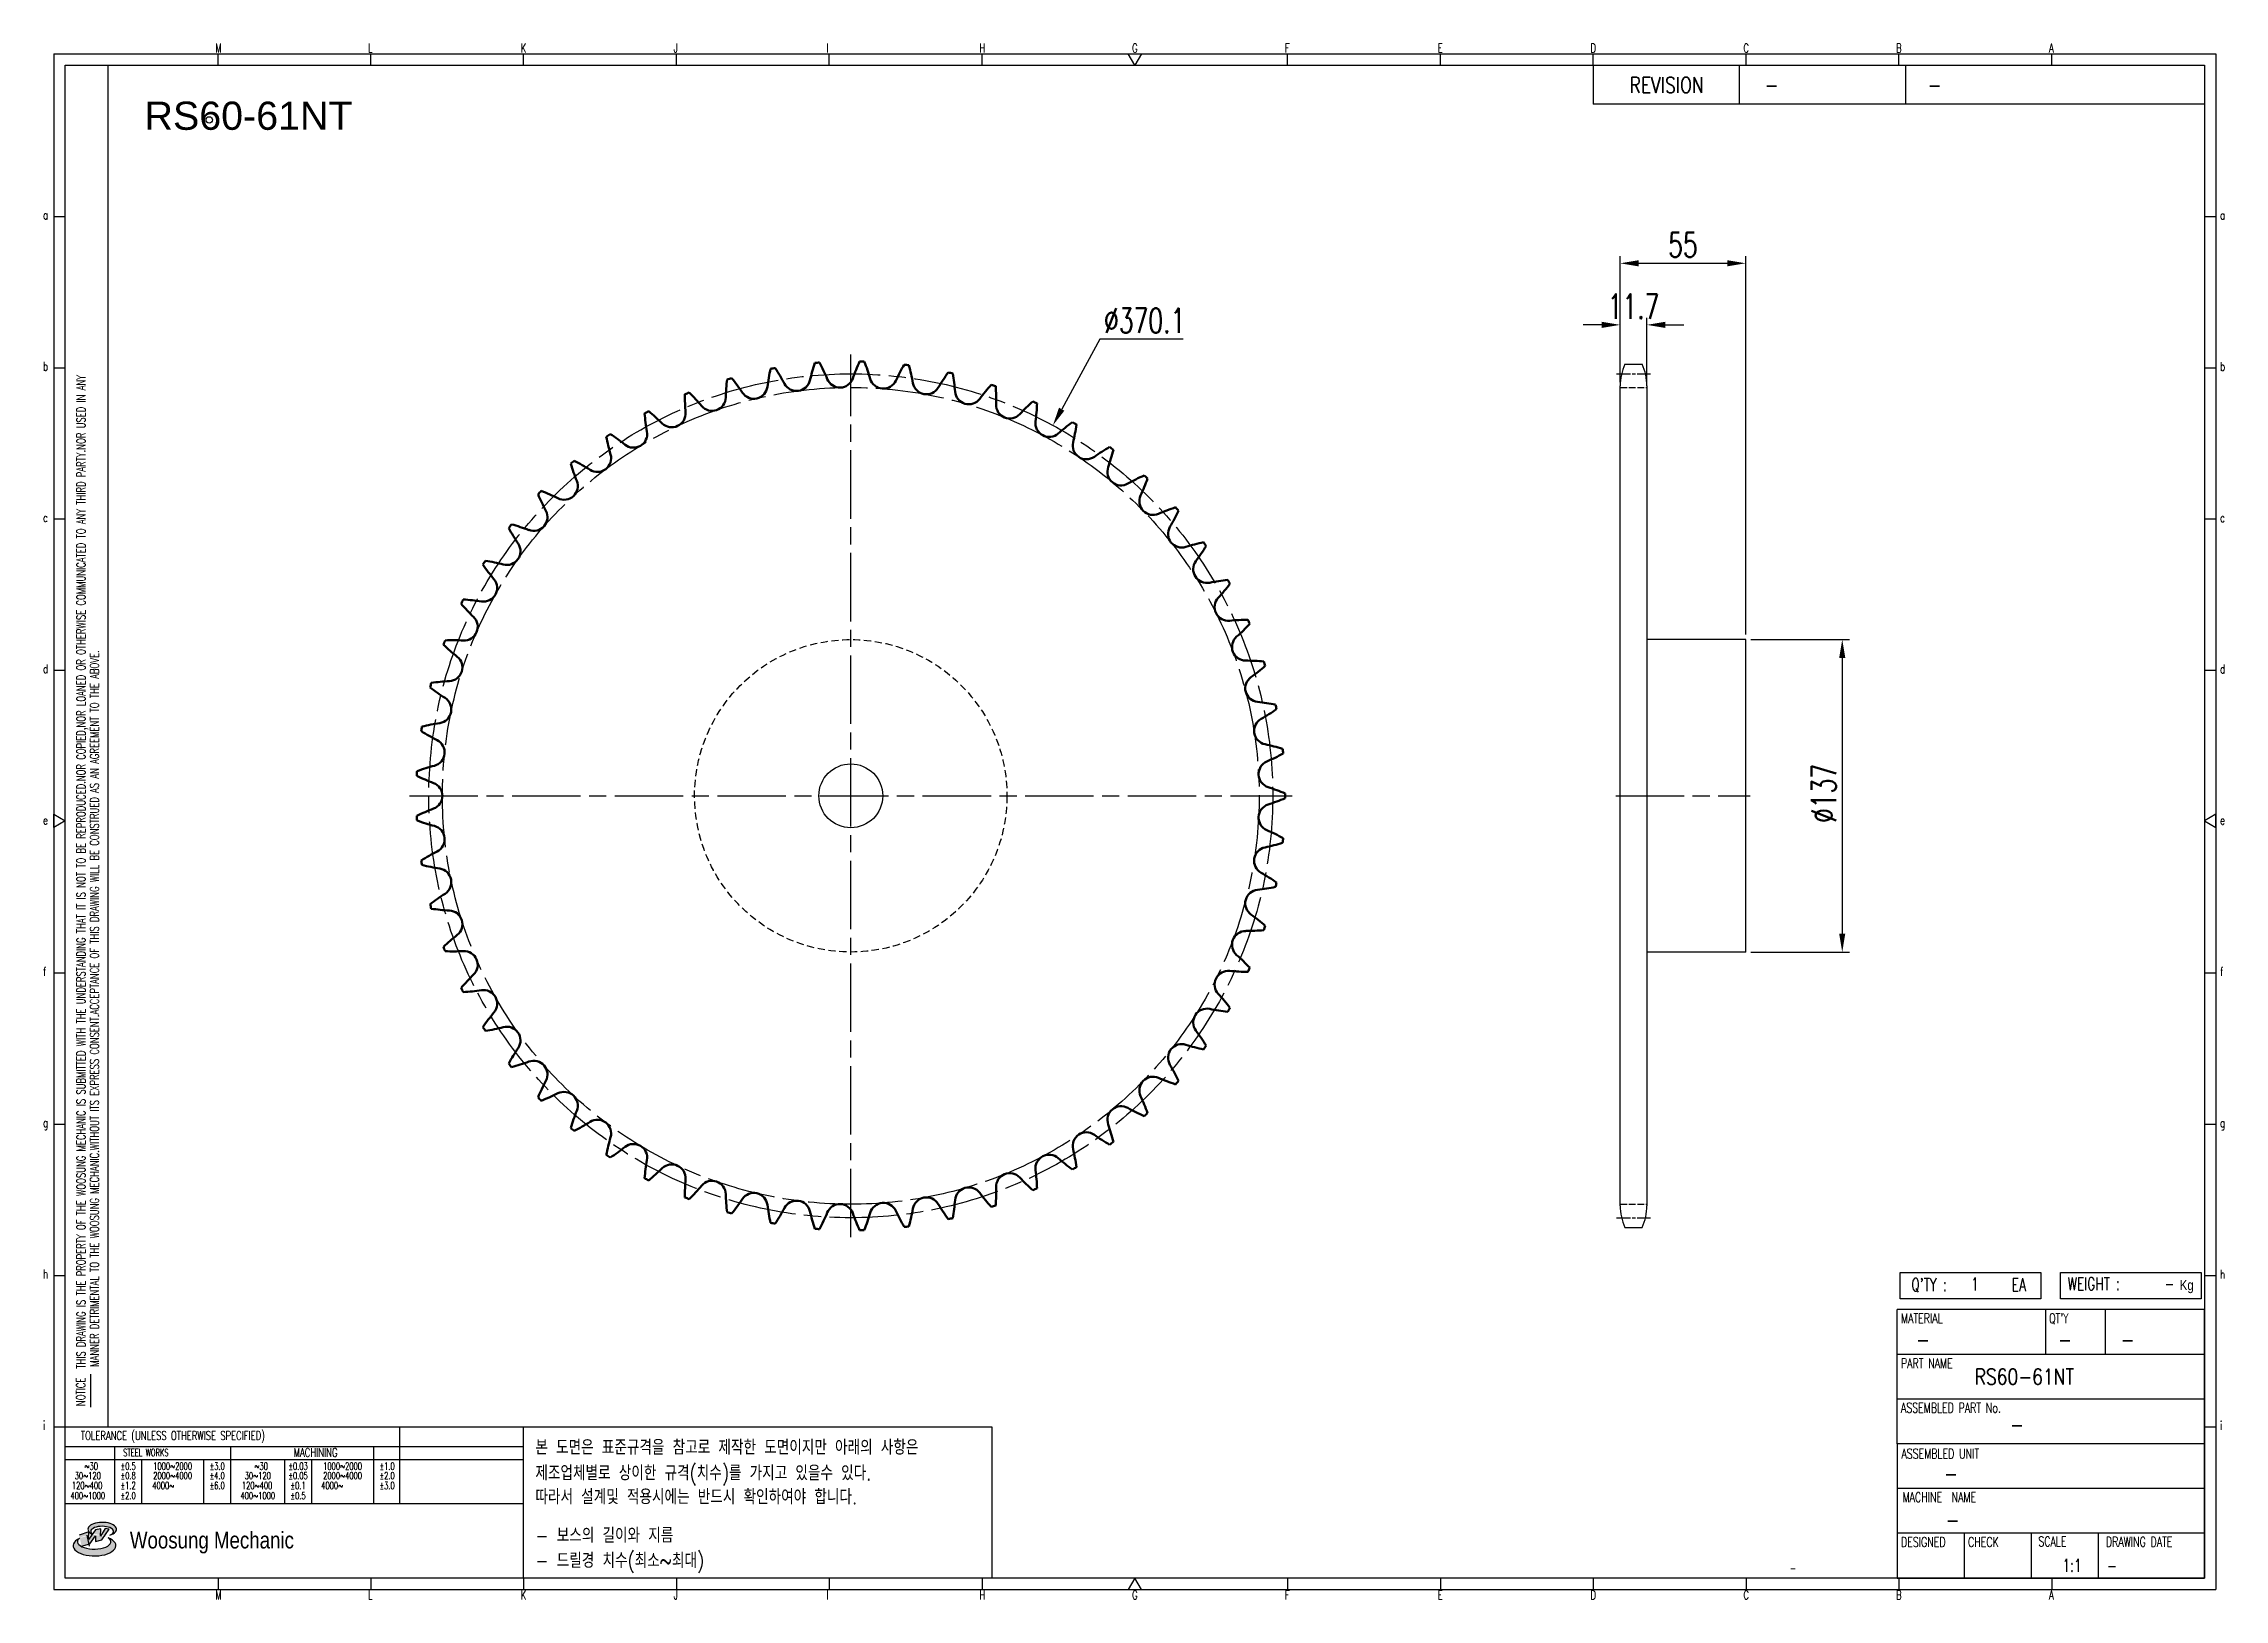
# Model space of a CAD drawing. Header units: millimetres. Extents: x 24038 to 24995, y 27 to 709.
import ezdxf
from ezdxf.enums import TextEntityAlignment as Align

# ---------------------------------------------------------------- set-up
doc = ezdxf.new("R2010")
doc.units = ezdxf.units.MM
for name, pattern in [('AM_ISO02W050', [7.5, 6, -1.5]), ('AM_ISO02W050x2', [3.75, 3, -0.75]), ('AM_ISO08W050', [18, 12, -1.5, 3, -1.5]), ('AM_ISO08W050x2', [9, 6, -0.75, 1.5, -0.75]), ('HIDDEN', [9.525, 6.35, -3.175])]:
    doc.linetypes.add(name, pattern=pattern)
for name, color, linetype, lineweight in [('AM_0N', 7, 'Continuous', 50), ('AM_3N', 6, 'AM_ISO02W050', 25), ('AM_7', 4, 'AM_ISO08W050', 25), ('AM_7N', 4, 'AM_ISO08W050', 25)]:
    doc.layers.add(name, color=color, linetype=linetype, lineweight=lineweight)
for name, color, linetype in [('HL', 2, 'HIDDEN'), ('S-DIM', 7, 'Continuous'), ('TITLE', 7, 'Continuous'), ('도면레이아웃', 7, 'Continuous')]:
    doc.layers.add(name, color=color, linetype=linetype)
doc.styles.add('HAN', font='ROMANS.shx', dxfattribs={"width": 0.7, "bigfont": 'whgtxt.shx'})
doc.styles.add('HKD_ST2', font='romans.shx', dxfattribs={"width": 0.7, "height": 4, "bigfont": '@extfont2.shx'})
doc.styles.add('HSG', font='SIMPLEX.shx', dxfattribs={"width": 0.7, "bigfont": 'HSG.shx'})
doc.styles.add('ROMANS', font='romans.shx', dxfattribs={"width": 0.7, "bigfont": 'whgtxt.shx'})
doc.styles.add('SLDTEXTSTYLE4', font='arial.ttf', dxfattribs={"width": 0.8})
doc.styles.get("Standard").update_dxf_attribs({"font": 'arial.ttf'})
doc.dimstyles.new('APP23', dxfattribs={"dimscale": 4.5, "dimtxt": 2.4, "dimasz": 1.8, "dimexe": 0.7, "dimexo": 0.5, "dimgap": 0.6, "dimtad": 1, "dimtoh": 1, "dimdec": 1, "dimrnd": 0.01, "dimzin": 9, "dimdsep": 46, "dimtxsty": 'HSG', "dimcen": 0, "dimclrd": 1, "dimclre": 1, "dimclrt": 256, "dimazin": 2, "dimtp": 1, "dimtm": 1, "dimtfac": 0.5, "dimtdec": 1, "dimtix": 1, "dimtofl": 0, "dimtmove": 0, "dimatfit": 3, "dimfxl": 0, "dimtvp": 1, "dimtolj": 2, "dimlwd": -1, "dimlwe": -1, "dimarcsym": 0})

# ---------------------------------------------------------------- blocks, each defined once
blk = doc.blocks.new('SUYWSHJH')
at = {"layer": '도면레이아웃'}
h = blk.add_hatch(color=10, dxfattribs=at)
h.paths.add_polyline_path([(1.544, 35.177), (1.554, 34.966), (1.779, 35.034), (2.054, 35.422), (1.908, 35.446), (1.728, 35.167), (1.741, 35.439), (1.547, 35.405), (1.292, 35.041), (1.295, 35.33), (0.943, 35.208), (1.03, 34.8), (1.336, 34.885)])
edge = h.paths.add_edge_path()
edge.add_ellipse((1.795, 35.421), major_axis=(-0.53, 0), ratio=0.487785, start_angle=122.36065, end_angle=403.39574)
edge.add_line((1.411, 35.244), (1.419, 35.261))
edge.add_ellipse((1.798, 35.344), major_axis=(-0.423, 0), ratio=0.444396, start_angle=131.58977, end_angle=386.19408, ccw=False)
edge = h.paths.add_edge_path()
edge.add_ellipse((1.512, 34.815), major_axis=(-0.793, 0), ratio=0.480113, start_angle=314.67633, end_angle=590.85213)
edge.add_ellipse((1.501, 34.958), major_axis=(-0.62, 0), ratio=0.43311, start_angle=331.7024, end_angle=574.42495, ccw=False)
for p, q in [((0, 90.118), (80.15, 90.118)), ((0, 90.118), (0, 33.191)), ((6.089, 89.693), (6.089, 90.118)), ((11.753, 89.693), (11.753, 90.118)), ((17.418, 89.693), (17.418, 90.118)), ((23.082, 89.693), (23.082, 90.118)), ((28.746, 89.693), (28.746, 90.118)), ((34.411, 89.693), (34.411, 90.118)), ((45.739, 89.693), (45.739, 90.118)), ((51.404, 89.693), (51.404, 90.118)), ((57.068, 89.693), (57.068, 90.118)), ((62.732, 89.693), (62.732, 90.118)), ((68.397, 89.693), (68.397, 90.118)), ((74.061, 89.693), (74.061, 90.118)), ((80.15, 90.118), (80.15, 33.191)), ((0, 84.085), (0.425, 84.085)), ((79.725, 84.085), (80.15, 84.085)), ((0, 78.478), (0.425, 78.478)), ((79.725, 78.478), (80.15, 78.478)), ((0, 72.87), (0.425, 72.87)), ((79.725, 72.87), (80.15, 72.87)), ((0, 67.262), (0.425, 67.262)), ((79.725, 67.262), (80.15, 67.262)), ((0, 56.047), (0.425, 56.047)), ((79.725, 56.047), (80.15, 56.047)), ((0, 50.439), (0.425, 50.439)), ((79.725, 50.439), (80.15, 50.439)), ((0, 44.832), (0.425, 44.832)), ((79.725, 44.832), (80.15, 44.832)), ((1.377, 39.947), (1.377, 41.174)), ((0, 39.224), (0.425, 39.224)), ((79.725, 39.224), (80.15, 39.224)), ((0, 33.191), (80.15, 33.191)), ((6.089, 33.616), (6.089, 33.191)), ((11.753, 33.616), (11.753, 33.191)), ((17.418, 33.616), (17.418, 33.191)), ((23.082, 33.616), (23.082, 33.191)), ((28.746, 33.616), (28.746, 33.191)), ((34.411, 33.616), (34.411, 33.191)), ((45.739, 33.616), (45.739, 33.191)), ((51.404, 33.616), (51.404, 33.191)), ((57.068, 33.616), (57.068, 33.191)), ((62.732, 33.616), (62.732, 33.191)), ((68.397, 33.616), (68.397, 33.191)), ((74.061, 33.616), (74.061, 33.191))]:
    blk.add_line(p, q)
at = {"color": 2}
for p, q in [((2.017, 39.224), (2.017, 89.693)), ((0.425, 39.224), (17.418, 39.224)), ((12.816, 39.224), (12.816, 36.382)), ((17.418, 33.616), (17.418, 39.224)), ((0.425, 38.487), (17.418, 38.487)), ((0.425, 38.012), (17.418, 38.012)), ((2.257, 38.487), (2.257, 36.382)), ((3.257, 38.012), (3.257, 36.382)), ((5.557, 38.012), (5.557, 36.382)), ((6.557, 38.5), (6.557, 36.382)), ((8.557, 38.012), (8.557, 36.382)), ((9.557, 38.026), (9.557, 36.382)), ((11.857, 38.487), (11.857, 36.382)), ((0.425, 36.382), (17.418, 36.382))]:
    blk.add_line(p, q, dxfattribs=at)
at = {"color": 6, "ltscale": 0.5}
for p, q in [((57.068, 89.693), (57.068, 88.246)), ((62.47, 89.693), (62.47, 88.246)), ((68.635, 89.693), (68.635, 88.246)), ((79.725, 88.246), (57.068, 88.246)), ((68.336, 38.59), (68.336, 43.563)), ((79.725, 43.563), (68.336, 43.563)), ((73.827, 43.563), (73.827, 41.905)), ((76.037, 43.563), (76.037, 41.905)), ((79.725, 38.59), (79.725, 43.563)), ((79.725, 41.905), (68.336, 41.905)), ((79.725, 40.248), (68.336, 40.248)), ((68.336, 38.59), (68.336, 33.616)), ((79.725, 38.59), (68.336, 38.59)), ((79.725, 33.616), (79.725, 38.59)), ((79.725, 36.932), (68.336, 36.932)), ((79.725, 35.274), (68.336, 35.274)), ((70.822, 33.616), (70.822, 35.274)), ((73.309, 33.616), (73.309, 35.274)), ((75.796, 33.616), (75.796, 35.274)), ((68.336, 33.616), (79.725, 33.616))]:
    blk.add_line(p, q, dxfattribs=at)
for points in [[(40.075, 89.693), (39.83, 90.118), (40.32, 90.118)], [(0.425, 89.693), (79.725, 89.693), (79.725, 33.616), (0.425, 33.616)], [(0.425, 61.679), (0, 61.433), (0, 61.924)], [(79.725, 61.679), (80.15, 61.433), (80.15, 61.924)], [(40.075, 33.616), (39.83, 33.191), (40.32, 33.191)]]:
    blk.add_lwpolyline(points, close=True)
at = {"layer": 'TITLE', "color": 20}
for p, q in [((68.449, 43.961), (68.449, 44.936)), ((68.449, 44.936), (73.654, 44.936)), ((73.654, 44.936), (73.654, 43.961)), ((74.39, 43.961), (74.39, 44.936)), ((74.39, 44.936), (79.595, 44.936)), ((79.595, 44.936), (79.595, 43.961)), ((73.654, 43.961), (68.449, 43.961)), ((79.595, 43.961), (74.39, 43.961))]:
    blk.add_line(p, q, dxfattribs=at)
at = {"layer": '도면레이아웃'}
for p, q in [((1.295, 35.33), (0.943, 35.208)), ((1.03, 34.8), (1.336, 34.885)), ((1.224, 35.208), (1.311, 34.8)), ((1.224, 35.208), (1.224, 35.208)), ((1.547, 35.405), (1.292, 35.041)), ((1.292, 35.041), (1.295, 35.33)), ((1.336, 34.885), (1.544, 35.177)), ((1.419, 35.261), (1.411, 35.244)), ((1.544, 35.177), (1.554, 34.966)), ((1.741, 35.439), (1.547, 35.405)), ((1.554, 34.966), (1.779, 35.034)), ((1.908, 35.446), (1.728, 35.167)), ((1.728, 35.167), (1.741, 35.439)), ((1.779, 35.034), (2.054, 35.422)), ((2.054, 35.422), (1.908, 35.446))]:
    blk.add_line(p, q, dxfattribs=at)
for centre, major_axis, ratio, start_param, end_param in [((1.795, 35.421), (-0.53, 0), 0.487785, 2.135596, 7.040584), ((1.512, 34.815), (-0.793, 0), 0.480113, 5.492138, 10.312315), ((1.501, 34.958), (-0.62, 0), 0.43311, 5.789299, 10.025607), ((1.798, 35.344), (-0.423, 0), 0.444396, 2.296675, 6.740358)]:
    blk.add_ellipse(centre, major_axis=major_axis, ratio=ratio, start_param=start_param, end_param=end_param, dxfattribs=at)
at = {"color": 4, "style": 'HKD_ST2', "width": 0.7}
for s, p in [('M', (5.988, 90.164)), ('L', (11.652, 90.164)), ('K', (17.316, 90.164)), ('J', (22.981, 90.164)), ('I', (28.645, 90.164)), ('H', (34.309, 90.164)), ('G', (39.974, 90.164)), ('F', (45.638, 90.164)), ('E', (51.302, 90.164)), ('D', (56.967, 90.164)), ('C', (62.631, 90.164)), ('B', (68.295, 90.164)), ('A', (73.96, 90.164)), ('a', (-0.395, 83.976)), ('a', (80.305, 83.97)), ('b', (-0.395, 78.368)), ('b', (80.305, 78.362)), ('c', (-0.395, 72.76)), ('c', (80.305, 72.754)), ('d', (-0.395, 67.153)), ('d', (80.305, 67.147)), ('e', (-0.395, 61.545)), ('e', (80.305, 61.539)), ('f', (-0.395, 55.937)), ('f', (80.305, 55.931)), ('g', (-0.395, 50.33)), ('g', (80.305, 50.324)), ('h', (-0.395, 44.722)), ('h', (80.305, 44.716)), ('i', (-0.395, 39.114)), ('i', (80.305, 39.108)), ('M', (5.988, 32.824)), ('L', (11.652, 32.824)), ('K', (17.316, 32.824)), ('J', (22.981, 32.824)), ('I', (28.645, 32.824)), ('H', (34.309, 32.824)), ('G', (39.974, 32.824)), ('F', (45.638, 32.824)), ('E', (51.302, 32.824)), ('D', (56.967, 32.824)), ('C', (62.631, 32.824)), ('B', (68.295, 32.824)), ('A', (73.96, 32.824))]:
    blk.add_text(s, height=0.326, dxfattribs=at).set_placement(p)
for s, height, style, width, p in [('REVISION', 0.5806, 'HAN', 0.8, (58.415, 88.664)), ('-', 0.581, 'HAN', 0.8, (63.426, 88.664)), ('-', 0.581, 'HAN', 0.8, (69.468, 88.664)), ("Q'TY : ", 0.4746, 'HKD_ST2', 0.7, (68.857, 44.253)), ('1', 0.475, 'HKD_ST2', 0.7, (71.071, 44.275)), ('EA', 0.4746, 'HKD_ST2', 0.7, (72.578, 44.253)), ('WEIGHT : ', 0.4746, 'HKD_ST2', 0.7, (74.65, 44.286)), ('-', 0.581, 'HAN', 0.8, (69.029, 42.157)), ('-', 0.581, 'HAN', 0.8, (74.289, 42.157)), ('-', 0.581, 'HAN', 0.8, (76.623, 42.157)), ('-', 0.581, 'HAN', 0.8, (72.515, 39.013)), ('-', 0.581, 'HAN', 0.8, (70.067, 37.189)), ('-', 0.581, 'HAN', 0.8, (70.126, 35.48)), ('1:1', 0.4746, 'HKD_ST2', 0.7, (74.458, 33.848)), ('-', 0.475, 'HKD_ST2', 0.7, (76.112, 33.837))]:
    blk.add_text(s, height=height, dxfattribs=dict(style=style, width=width)).set_placement(p)
at = {"color": 6, "style": 'HKD_ST2', "width": 0.7}
for s, p in [(' THIS DRAWING IS THE PROPERTY OF THE WOOSUNG MECHANIC IS SUBMITTED WITH THE UNDERSTANDING THAT IT IS NOT TO BE REPRODUCED.NOR COPIED,NOR LOANED OR OTHERWISE COMMUNICATED TO ANY THIRD PARTY.NOR USED IN ANY', (1.173, 41.217)), ('MANNER DETRIMENTAL TO THE WOOSUNG MECHANIC.WITHOUT ITS EXPRESS CONSENT.ACCEPTANCE OF THIS DRAWING WILL BE CONSTRUED AS AN AGREEMENT TO THE ABOVE.', (1.672, 41.447))]:
    blk.add_text(s, height=0.326266, rotation=90, dxfattribs=at).set_placement(p)
at = {"style": 'HKD_ST2', "width": 0.7}
blk.add_text('-', height=0.475, dxfattribs=at).set_placement((78.613, 44.286), align=Align.RIGHT)
at = {"color": 4, "style": 'HKD_ST2', "width": 0.7}
for s, height, p in [('MATERIAL', 0.3651, (68.474, 43.425)), ("QT'Y", 0.3651, (73.965, 43.425)), ('PART NAME', 0.3651, (68.474, 41.756)), ('ASSEMBLED PART No.', 0.36511, (68.474, 40.109)), ('ASSEMBLED UNIT', 0.36511, (68.49, 38.408)), ('MACHINE  NAME', 0.36511, (68.532, 36.794)), ('DESIGNED', 0.3651, (68.474, 35.136)), ('CHECK', 0.3651, (70.961, 35.136)), ('SCALE', 0.3651, (73.566, 35.153)), ('DRAWING DATE', 0.36511, (76.071, 35.141))]:
    blk.add_text(s, height=height, dxfattribs=at).set_placement(p, align=Align.TOP_LEFT)
at = {"style": 'HKD_ST2', "width": 0.7}
blk.add_text('NOTICE', height=0.3263, rotation=90, dxfattribs=at).set_placement((1.163, 39.988))
for s, height, style, width, p in [('TOLERANCE (UNLESS OTHERWISE SPECIFIED)', 0.32627, 'HKD_ST2', 0.7, (4.417, 38.896)), ('-', 0.326, 'ROMANS', 0.65, (64.469, 33.975))]:
    blk.add_text(s, height=height, dxfattribs=dict(style=style, width=width)).set_placement(p, align=Align.MIDDLE_CENTER)
at = {"color": 4, "style": 'HKD_ST2', "width": 0.7}
for s, height, p in [('STEEL WORKS', 0.26101, (3.416, 38.268)), ('MACHINING', 0.3263, (9.707, 38.27)), ('%%P0.5', 0.261, (2.757, 37.762)), ('%%P0.8', 0.261, (2.757, 37.411)), ('%%P3.0', 0.261, (6.057, 37.762)), ('%%P4.0', 0.261, (6.057, 37.411)), ('%%P0.03', 0.261, (9.057, 37.762)), ('%%P0.05', 0.261, (9.057, 37.411)), ('%%P1.0', 0.261, (12.357, 37.762)), ('%%P2.0', 0.261, (12.357, 37.411)), ('%%P1.2', 0.261, (2.757, 37.045)), ('%%P2.0', 0.261, (2.757, 36.67)), ('%%P6.0', 0.261, (6.057, 37.045)), ('%%P0.1', 0.261, (9.057, 37.045)), ('%%P0.5', 0.261, (9.057, 36.67)), ('%%P3.0', 0.261, (12.357, 37.045))]:
    blk.add_text(s, height=height, dxfattribs=at).set_placement(p, align=Align.MIDDLE)
for s, height, p in [('30%%126120', 0.261, (1.263, 37.411)), ('%%12630', 0.261, (1.389, 37.762)), ('2000%%1264000', 0.26101, (4.407, 37.411)), ('1000%%1262000', 0.26101, (4.407, 37.762)), ('30%%126120', 0.261, (7.563, 37.411)), ('%%12630', 0.261, (7.689, 37.762)), ('2000%%1264000', 0.26101, (10.707, 37.411)), ('1000%%1262000', 0.26101, (10.707, 37.762)), ('400%%1261000', 0.26101, (1.263, 36.67)), ('120%%126400', 0.26101, (1.237, 37.045)), ('4000%%126', 0.261, (4.061, 37.045)), ('400%%1261000', 0.26101, (7.563, 36.67)), ('120%%126400', 0.26101, (7.537, 37.045)), ('4000%%126', 0.261, (10.321, 37.045))]:
    blk.add_text(s, height=height, dxfattribs=at).set_placement(p, align=Align.MIDDLE_CENTER)
at = {"color": 1, "style": 'SLDTEXTSTYLE4', "width": 0.8}
blk.add_text('Woosung Mechanic', height=0.61957, dxfattribs=at).set_placement((2.822, 34.711))
at = {"layer": 'TITLE', "width": 0.8}
blk.add_text('Kg', height=0.3789, dxfattribs=at).set_placement((78.807, 44.286))
blk = doc.blocks.new('*D2')
at = {"layer": 'Defpoints', "color": 0, "transparency": 16777216}
for p in [(24741.48, 586.17), (24729.78, 558.74), (24741.48, 558.74)]:
    blk.add_point(p, dxfattribs=at)
at = {"layer": 'S-DIM', "color": 1, "transparency": 16777216}
for p, q in [((24721.68, 586.17), (24713.58, 586.17)), ((24729.78, 560.99), (24729.78, 589.32)), ((24741.48, 560.99), (24741.48, 589.32)), ((24749.58, 586.17), (24757.68, 586.17))]:
    blk.add_line(p, q, dxfattribs=at)
for points in [[(24721.68, 587.52), (24721.68, 584.82), (24729.78, 586.17)], [(24749.58, 587.52), (24749.58, 584.82), (24741.48, 586.17)]]:
    blk.add_solid(points, dxfattribs=at)
at = {"layer": 'S-DIM', "transparency": 16777216, "insert": (24735.63, 594.27), "char_height": 10.8, "attachment_point": 5, "style": 'HSG'}
blk.add_mtext('\\A2;11.7', dxfattribs=at)
blk = doc.blocks.new('*D3')
at = {"layer": 'Defpoints', "color": 0, "transparency": 16777216}
for p in [(24784.78, 613.17), (24729.78, 558.74), (24784.78, 448.16)]:
    blk.add_point(p, dxfattribs=at)
at = {"layer": 'S-DIM', "color": 1, "transparency": 16777216}
for p, q in [((24729.78, 560.99), (24729.78, 616.32)), ((24737.88, 613.17), (24776.68, 613.17)), ((24784.78, 450.41), (24784.78, 616.32))]:
    blk.add_line(p, q, dxfattribs=at)
for points in [[(24737.88, 614.52), (24737.88, 611.82), (24729.78, 613.17)], [(24776.68, 614.52), (24776.68, 611.82), (24784.78, 613.17)]]:
    blk.add_solid(points, dxfattribs=at)
at = {"layer": 'S-DIM', "transparency": 16777216, "insert": (24757.28, 621.27), "char_height": 10.8, "attachment_point": 5, "style": 'HSG'}
blk.add_mtext('\\A2;55', dxfattribs=at)
blk = doc.blocks.new('*D4')
at = {"layer": 'Defpoints', "color": 0, "transparency": 16777216}
for p in [(24784.78, 448.16), (24784.78, 311.16), (24827.13, 311.16)]:
    blk.add_point(p, dxfattribs=at)
at = {"layer": 'S-DIM', "color": 1, "transparency": 16777216}
for p, q in [((24787.03, 448.16), (24830.28, 448.16)), ((24827.13, 440.06), (24827.13, 319.26)), ((24787.03, 311.16), (24830.28, 311.16))]:
    blk.add_line(p, q, dxfattribs=at)
for points in [[(24825.78, 440.06), (24828.48, 440.06), (24827.13, 448.16)], [(24825.78, 319.26), (24828.48, 319.26), (24827.13, 311.16)]]:
    blk.add_solid(points, dxfattribs=at)
at = {"layer": 'S-DIM', "transparency": 16777216, "insert": (24819.03, 380.73), "char_height": 10.8, "attachment_point": 5, "rotation": 90, "style": 'HSG'}
blk.add_mtext('\\A2;%%c137', dxfattribs=at)
blk = doc.blocks.new('*D5')
at = {"layer": 'Defpoints', "color": 0, "transparency": 16777216}
for p in [(24480.98, 542.09), (24303.75, 217.24)]:
    blk.add_point(p, dxfattribs=at)
at = {"layer": 'S-DIM', "color": 1, "transparency": 16777216}
for p, q in [((24501.62, 579.93), (24484.86, 549.2)), ((24538.16, 579.93), (24501.62, 579.93))]:
    blk.add_line(p, q, dxfattribs=at)
blk.add_solid([(24483.67, 549.85), (24486.04, 548.55), (24480.98, 542.09)], dxfattribs=at)
at = {"layer": 'S-DIM', "transparency": 16777216, "insert": (24521.24, 588.03), "char_height": 10.8, "attachment_point": 5, "style": 'HSG'}
blk.add_mtext('\\A2;∅370.1', dxfattribs=at)

msp = doc.modelspace()

# ---------------------------------------------------------------- linework, layer by layer
for p, q in [((24731.86, 568.9), (24739.39, 568.9)), ((24729.78, 199.93), (24729.78, 559.4)), ((24741.48, 559.4), (24741.48, 199.93)), ((24784.78, 448.16), (24741.48, 448.16)), ((24784.78, 311.16), (24784.78, 448.16)), ((24784.78, 311.16), (24741.48, 311.16)), ((24731.86, 190.43), (24739.39, 190.43))]:
    msp.add_line(p, q)
at = {"color": 4}
msp.add_lwpolyline([(24248.9, 103.02), (24454.27, 103.02), (24454.27, 36.68), (24248.9, 36.68)], close=True, dxfattribs=at)
for centre, radius in [((24111.05, 676.01), 1.43), ((24392.36, 379.66), 14)]:
    msp.add_circle(centre, radius)
for centre, start, end in [((24752.48, 559.4), 155.25994, 180), ((24718.78, 559.4), 0, 24.74006), ((24752.48, 199.93), 180, 204.74006), ((24718.78, 199.93), 335.25994, 0)]:
    msp.add_arc(centre, 22.7, start, end)
at = {"layer": 'AM_0N'}
for centre, radius, start, end in [((24445.09, 547.33), 90.04, 167.45649, 172.54098), ((24392.36, 379.66), 190.5, 100.01927, 100.63647), ((24283.88, 517.95), 90.04, 28.11475, 33.19925), ((24462.05, 541.02), 90.04, 161.55485, 166.63934), ((24392.36, 379.66), 190.5, 94.11763, 94.73483), ((24298.67, 528.38), 90.04, 22.21311, 27.29761), ((24478.27, 533), 90.04, 155.65321, 160.7377), ((24392.36, 379.66), 190.5, 88.21599, 88.83319), ((24314.46, 537.22), 90.04, 16.31148, 21.39597), ((24493.58, 523.36), 90.04, 149.75157, 154.83607), ((24392.36, 379.66), 190.5, 82.31435, 82.93155), ((24331.07, 544.4), 90.04, 10.40984, 15.49433), ((24507.82, 512.19), 90.04, 143.84993, 148.93443), ((24392.36, 379.66), 190.5, 76.41271, 77.02991), ((24348.33, 549.82), 90.04, 4.5082, 9.59269), ((24409.68, 554.57), 90.04, 179.25976, 184.34426), ((24392.36, 379.66), 190.5, 111.82255, 112.43974), ((24257.88, 492.84), 90.04, 39.91803, 45.00253), ((24427.57, 551.87), 90.04, 173.35812, 178.44262), ((24392.36, 379.66), 190.5, 105.92091, 106.53811), ((24270.23, 506.07), 90.04, 34.01639, 39.10089), ((24349.85, 559.8), 6.01, 214.01639, 352.54098), ((24368.6, 563.22), 6.01, 208.11475, 346.63934), ((24387.6, 564.69), 6.01, 202.21311, 340.7377), ((24406.65, 564.2), 6.01, 196.31148, 334.83607), ((24425.54, 561.75), 6.01, 190.40984, 328.93443), ((24444.09, 557.37), 6.01, 184.5082, 323.03279), ((24520.84, 499.61), 90.04, 137.94829, 143.03279), ((24392.36, 379.66), 190.5, 70.51107, 71.12827), ((24366.06, 553.45), 90.04, 358.60656, 3.69106), ((24392.36, 379.66), 190.5, 117.72419, 118.34138), ((24391.6, 555.43), 90.04, 185.1614, 190.2459), ((24246.96, 478.41), 90.04, 45.81967, 50.90417), ((24313.9, 547.3), 6.01, 225.81967, 4.34426), ((24331.55, 554.48), 6.01, 219.91803, 358.44262), ((24462.09, 551.11), 6.01, 178.60656, 317.13115), ((24532.49, 485.77), 90.04, 132.04665, 137.13115), ((24392.36, 379.66), 190.5, 64.60944, 65.22663), ((24384.07, 555.23), 90.04, 352.70492, 357.78942), ((24392.36, 379.66), 190.5, 123.62583, 124.24302), ((24373.53, 554.42), 90.04, 191.06304, 196.14754), ((24237.58, 462.94), 90.04, 51.72131, 56.80581), ((24297.08, 538.34), 6.01, 231.72131, 10.2459), ((24479.35, 543.04), 6.01, 172.70492, 311.22951), ((24542.66, 470.8), 90.04, 126.14501, 131.22951), ((24392.36, 379.66), 190.5, 58.7078, 59.32499), ((24402.17, 555.15), 90.04, 346.80328, 351.88778), ((24392.36, 379.66), 190.5, 129.52747, 130.14466), ((24229.83, 446.58), 90.04, 57.62295, 62.70745), ((24281.27, 527.7), 6.01, 237.62295, 16.14754), ((24495.69, 533.23), 6.01, 166.80328, 305.32787), ((24551.23, 454.86), 90.04, 120.24337, 125.32787), ((24420.16, 553.22), 90.04, 340.90164, 345.98614), ((24392.36, 379.66), 190.5, 52.80616, 53.42335), ((24266.64, 515.5), 6.01, 243.52459, 22.04918), ((24355.67, 551.55), 90.04, 196.96468, 202.04918), ((24510.93, 521.79), 6.01, 160.90164, 299.42623), ((24558.12, 438.13), 90.04, 114.34173, 119.42623), ((24437.86, 549.44), 90.04, 335, 340.0845), ((24392.36, 379.66), 190.5, 46.90452, 47.52171), ((24392.36, 379.66), 190.5, 135.42911, 136.0463), ((24338.19, 546.87), 90.04, 202.86632, 207.95082), ((24223.81, 429.52), 90.04, 63.52459, 68.60909), ((24524.91, 508.84), 6.01, 155, 293.52459), ((24392.36, 379.66), 190.5, 141.33075, 141.94794), ((24219.58, 411.92), 90.04, 69.42623, 74.51073), ((24253.34, 501.85), 6.01, 249.42623, 27.95082), ((24563.25, 420.77), 90.04, 108.44009, 113.52459), ((24537.49, 494.53), 6.01, 149.09836, 287.62295), ((24455.07, 543.86), 90.04, 329.09836, 334.18286), ((24392.36, 379.66), 190.5, 41.00288, 41.62007), ((24241.51, 486.91), 6.01, 255.32787, 33.85246), ((24321.28, 540.41), 90.04, 208.76796, 213.85246), ((24566.57, 402.98), 90.04, 102.53845, 107.62295), ((24471.62, 536.54), 90.04, 323.19672, 328.28122), ((24392.36, 379.66), 190.5, 35.10124, 35.71843), ((24392.36, 379.66), 190.5, 147.23239, 147.84958), ((24305.13, 532.25), 90.04, 214.6696, 219.7541), ((24217.18, 393.98), 90.04, 75.32787, 80.41237), ((24548.53, 479), 6.01, 143.19672, 281.72131), ((24231.28, 470.83), 6.01, 261.22951, 39.7541), ((24568.05, 384.95), 90.04, 96.63681, 101.72131), ((24487.33, 527.56), 90.04, 317.29508, 322.37958), ((24392.36, 379.66), 190.5, 29.1996, 29.81679), ((24392.36, 379.66), 190.5, 153.13403, 153.75122), ((24289.9, 522.48), 90.04, 220.57124, 225.65574), ((24216.64, 375.9), 90.04, 81.22951, 86.31401), ((24557.92, 462.41), 6.01, 137.29508, 275.81967), ((24222.76, 453.78), 6.01, 267.13115, 45.65574), ((24567.66, 366.86), 90.04, 90.73517, 95.81967), ((24565.55, 444.95), 6.01, 131.39344, 269.91803), ((24502.04, 517.01), 90.04, 311.39344, 316.47794), ((24392.36, 379.66), 190.5, 23.29796, 23.91515), ((24392.36, 379.66), 190.5, 159.03567, 159.65286), ((24275.76, 511.18), 90.04, 226.47288, 231.55738), ((24217.96, 357.85), 90.04, 87.13115, 92.21565), ((24216.04, 435.95), 6.01, 273.03279, 51.55738), ((24571.35, 426.8), 6.01, 125.4918, 264.01639), ((24565.41, 348.9), 90.04, 84.83353, 89.91803), ((24515.58, 505.01), 90.04, 305.4918, 310.5763), ((24392.36, 379.66), 190.5, 17.39632, 18.01352), ((24392.36, 379.66), 190.5, 164.9373, 165.5545), ((24262.86, 498.5), 90.04, 232.37452, 237.45902), ((24221.12, 340.03), 90.04, 93.03279, 98.11728), ((24211.19, 417.52), 6.01, 278.93443, 57.45902), ((24561.33, 331.27), 90.04, 78.9319, 84.01639), ((24226.11, 322.63), 90.04, 98.93443, 104.01892), ((24575.24, 408.15), 6.01, 119.59016, 258.11475), ((24527.81, 491.67), 90.04, 299.59016, 304.67466), ((24392.36, 379.66), 190.5, 11.49468, 12.11188), ((24392.36, 379.66), 190.5, 170.83894, 171.45614), ((24251.32, 484.55), 90.04, 238.27616, 243.36066), ((24208.26, 398.69), 6.01, 284.83607, 63.36066), ((24555.46, 314.15), 90.04, 73.03026, 78.11475), ((24232.85, 305.84), 90.04, 104.83607, 109.92056), ((24577.2, 389.19), 6.01, 113.68852, 252.21311), ((24538.61, 477.15), 90.04, 293.68852, 298.77302), ((24392.36, 379.66), 190.5, 5.59304, 6.21024), ((24392.36, 379.66), 190.5, 176.74058, 177.35778), ((24241.29, 469.49), 90.04, 244.1778, 249.2623), ((24207.27, 379.66), 6.01, 290.7377, 69.2623), ((24547.86, 297.73), 90.04, 67.12862, 72.21311), ((24241.29, 289.83), 90.04, 110.7377, 115.8222), ((24577.2, 370.13), 6.01, 107.78689, 246.31148), ((24547.86, 461.6), 90.04, 287.78689, 292.87138), ((24392.36, 379.66), 190.5, 359.6914, 0.3086), ((24392.36, 379.66), 190.5, 182.64222, 183.25942), ((24232.85, 453.48), 90.04, 250.07944, 255.16393), ((24208.26, 360.63), 6.01, 296.63934, 75.16393), ((24538.61, 282.17), 90.04, 61.22698, 66.31148), ((24251.32, 274.77), 90.04, 116.63934, 121.72384), ((24575.24, 351.18), 6.01, 101.88525, 240.40984), ((24555.46, 445.17), 90.04, 281.88525, 286.96974), ((24392.36, 379.66), 190.5, 353.78976, 354.40696), ((24392.36, 379.66), 190.5, 188.54386, 189.16106), ((24226.11, 436.69), 90.04, 255.98108, 261.06557), ((24211.19, 341.8), 6.01, 302.54098, 81.06557), ((24527.81, 267.65), 90.04, 55.32534, 60.40984), ((24262.86, 260.83), 90.04, 122.54098, 127.62548), ((24571.35, 332.53), 6.01, 95.98361, 234.5082), ((24561.33, 428.06), 90.04, 275.98361, 281.0681), ((24392.36, 379.66), 190.5, 347.88812, 348.50532), ((24392.36, 379.66), 190.5, 194.4455, 195.0627), ((24221.12, 419.29), 90.04, 261.88272, 266.96721), ((24216.04, 323.38), 6.01, 308.44262, 86.96721), ((24515.58, 254.32), 90.04, 49.4237, 54.5082), ((24275.76, 248.14), 90.04, 128.44262, 133.52712), ((24565.55, 314.37), 6.01, 90.08197, 228.60656), ((24565.41, 410.43), 90.04, 270.08197, 275.16647), ((24392.36, 379.66), 190.5, 341.98648, 342.60368), ((24392.36, 379.66), 190.5, 200.34714, 200.96433), ((24217.96, 401.48), 90.04, 267.78435, 272.86885), ((24222.76, 305.54), 6.01, 314.34426, 92.86885), ((24502.04, 242.31), 90.04, 43.52206, 48.60656), ((24289.9, 236.85), 90.04, 134.34426, 139.42876), ((24557.92, 296.91), 6.01, 84.18033, 222.70492), ((24567.66, 392.47), 90.04, 264.18033, 269.26483), ((24392.36, 379.66), 190.5, 336.08485, 336.70204), ((24392.36, 379.66), 190.5, 206.24878, 206.86597), ((24216.64, 383.43), 90.04, 273.68599, 278.77049), ((24231.28, 288.5), 6.01, 320.2459, 98.77049), ((24487.33, 231.77), 90.04, 37.62042, 42.70492), ((24305.13, 227.07), 90.04, 140.2459, 145.3304), ((24392.36, 379.66), 190.5, 212.15042, 212.76761), ((24217.18, 365.34), 90.04, 279.58763, 284.67213), ((24241.51, 272.42), 6.01, 326.14754, 104.67213), ((24548.53, 280.33), 6.01, 78.27869, 216.80328), ((24568.05, 374.38), 90.04, 258.27869, 263.36319), ((24392.36, 379.66), 190.5, 330.18321, 330.8004), ((24321.28, 218.91), 90.04, 146.14754, 151.23204), ((24537.49, 264.8), 6.01, 72.37705, 210.90164), ((24566.57, 356.34), 90.04, 252.37705, 257.46155), ((24471.62, 222.78), 90.04, 31.71878, 36.80328), ((24392.36, 379.66), 190.5, 324.28157, 324.89876), ((24392.36, 379.66), 190.5, 218.05206, 218.66925), ((24219.58, 347.41), 90.04, 285.48927, 290.57377), ((24253.34, 257.48), 6.01, 332.04918, 110.57377), ((24455.07, 215.47), 90.04, 25.81714, 30.90164), ((24338.19, 212.46), 90.04, 152.04918, 157.13368), ((24223.81, 329.81), 90.04, 291.39091, 296.47541), ((24266.64, 243.83), 6.01, 337.95082, 116.47541), ((24524.91, 250.48), 6.01, 66.47541, 205), ((24563.25, 338.55), 90.04, 246.47541, 251.55991), ((24392.36, 379.66), 190.5, 318.37993, 318.99712), ((24392.36, 379.66), 190.5, 223.9537, 224.57089), ((24355.67, 207.77), 90.04, 157.95082, 163.03532), ((24510.93, 237.54), 6.01, 60.57377, 199.09836), ((24558.12, 321.2), 90.04, 240.57377, 245.65827), ((24437.86, 209.89), 90.04, 19.9155, 25), ((24392.36, 379.66), 190.5, 312.47829, 313.09548), ((24392.36, 379.66), 190.5, 229.85534, 230.47253), ((24229.83, 312.74), 90.04, 297.29255, 302.37705), ((24281.27, 231.62), 6.01, 343.85246, 122.37705), ((24373.53, 204.91), 90.04, 163.85246, 168.93696), ((24495.69, 226.1), 6.01, 54.67213, 193.19672), ((24551.23, 304.47), 90.04, 234.67213, 239.75663), ((24420.16, 206.11), 90.04, 14.01386, 19.09836), ((24392.36, 379.66), 190.5, 235.75698, 236.37417), ((24237.58, 296.39), 90.04, 303.19419, 308.27869), ((24297.08, 220.98), 6.01, 349.7541, 128.27869), ((24479.35, 216.29), 6.01, 48.77049, 187.29508), ((24542.66, 288.53), 90.04, 228.77049, 233.85499), ((24402.17, 204.17), 90.04, 8.11222, 13.19672), ((24392.36, 379.66), 190.5, 306.57665, 307.19384), ((24391.6, 203.9), 90.04, 169.7541, 174.8386), ((24392.36, 379.66), 190.5, 241.65862, 242.27581), ((24246.96, 280.91), 90.04, 309.09583, 314.18033), ((24313.9, 212.03), 6.01, 355.65574, 134.18033), ((24409.68, 204.75), 90.04, 175.65574, 180.74024), ((24331.55, 204.85), 6.01, 1.55738, 140.08197), ((24462.09, 208.21), 6.01, 42.86885, 181.39344), ((24532.49, 273.56), 90.04, 222.86885, 227.95335), ((24384.07, 204.09), 90.04, 2.21058, 7.29508), ((24392.36, 379.66), 190.5, 300.67501, 301.2922), ((24392.36, 379.66), 190.5, 247.56026, 248.17745), ((24257.88, 266.49), 90.04, 314.99747, 320.08197), ((24427.57, 207.46), 90.04, 181.55738, 186.64188), ((24270.23, 253.26), 90.04, 320.89911, 325.98361), ((24349.85, 199.52), 6.01, 7.45902, 145.98361), ((24368.6, 196.11), 6.01, 13.36066, 151.88525), ((24406.65, 195.13), 6.01, 25.16393, 163.68852), ((24425.54, 197.57), 6.01, 31.06557, 169.59016), ((24348.33, 209.5), 90.04, 350.40731, 355.4918), ((24444.09, 201.95), 6.01, 36.96721, 175.4918), ((24520.84, 259.71), 90.04, 216.96721, 222.05171), ((24366.06, 205.88), 90.04, 356.30894, 1.39344), ((24392.36, 379.66), 190.5, 294.77337, 295.39056), ((24392.36, 379.66), 190.5, 253.46189, 254.07909), ((24445.09, 211.99), 90.04, 187.45902, 192.54351), ((24392.36, 379.66), 190.5, 259.36353, 259.98073), ((24283.88, 241.37), 90.04, 326.80075, 331.88525), ((24462.05, 218.3), 90.04, 193.36066, 198.44515), ((24298.67, 230.95), 90.04, 332.70239, 337.78689), ((24387.6, 194.64), 6.01, 19.2623, 157.78689), ((24478.27, 226.32), 90.04, 199.2623, 204.34679), ((24314.46, 222.11), 90.04, 338.60403, 343.68852), ((24493.58, 235.97), 90.04, 205.16393, 210.24843), ((24331.07, 214.93), 90.04, 344.50567, 349.59016), ((24507.82, 247.14), 90.04, 211.06557, 216.15007), ((24392.36, 379.66), 190.5, 282.97009, 283.58729), ((24392.36, 379.66), 190.5, 288.87173, 289.48893), ((24392.36, 379.66), 190.5, 265.26517, 265.88237), ((24392.36, 379.66), 190.5, 271.16681, 271.78401), ((24392.36, 379.66), 190.5, 277.06845, 277.68565)]:
    msp.add_arc(centre, radius, start, end, dxfattribs=at)
at = {"layer": 'AM_3N', "linetype": 'AM_ISO02W050x2'}
for p, q in [((24729.78, 558.74), (24741.48, 558.74)), ((24729.78, 200.59), (24741.48, 200.59))]:
    msp.add_line(p, q, dxfattribs=at)
at = {"layer": 'AM_7', "linetype": 'AM_ISO08W050x2', "ltscale": 5}
for p, q in [((24392.36, 186.17), (24392.36, 573.16)), ((24198.86, 379.66), (24585.86, 379.66)), ((24727.78, 379.66), (24786.78, 379.66))]:
    msp.add_line(p, q, dxfattribs=at)
for radius in [185.03, 179.07]:
    msp.add_circle((24392.36, 379.66), radius, dxfattribs=at)
at = {"layer": 'AM_7N', "linetype": 'AM_ISO08W050x2'}
for p, q in [((24728.21, 564.69), (24743.04, 564.69)), ((24728.21, 194.64), (24743.04, 194.64))]:
    msp.add_line(p, q, dxfattribs=at)
at = {"layer": 'HL', "ltscale": 0.5}
msp.add_circle((24392.36, 379.66), 68.5, dxfattribs=at)

# ---------------------------------------------------------------- block references
at = {"xscale": 11.82992698220907, "yscale": 11.82992698220907, "zscale": 11.82992698220907}
msp.add_blockref('SUYWSHJH', (24042.85, -361), dxfattribs=at)

# ---------------------------------------------------------------- texts
at = {"color": 2}
msp.add_text('RS60-61NT', height=12.361, dxfattribs=at).set_placement((24082.68, 671.7))
at = {"style": 'HAN', "width": 0.8}
msp.add_text('RS60-61NT', height=6.869, dxfattribs=at).set_placement((24885.22, 121.5))
at = {"color": 4, "style": 'HAN', "width": 0.8}
for s, p in [('본 도면은 표준규격을 참고로 제작한 도면이지만 아래의 사항은', (24254.05, 90.74)), ('제조업체별로 상이한 규격(치수)를 가지고 있을수 있다.', (24254.05, 79.48)), ('따라서 설계및 적용시에는 반드시 확인하여야 합니다.', (24254.05, 69.02)), ('- 보스의 길이와 지름', (24254.05, 52.16)), ('- 드릴경 치수(최소~최대)', (24254.05, 41.1))]:
    msp.add_text(s, height=6.4989, dxfattribs=at).set_placement(p)

# ---------------------------------------------------------------- dimensions: what is measured, and where the dimension line sits
at = {"layer": 'S-DIM'}
dim = msp.add_linear_dim(base=(24784.78, 613.17), p1=(24729.78, 558.74), p2=(24784.78, 448.16), dimstyle='APP23', dxfattribs=at)
dim.commit()
dim.dimension.update_dxf_attribs({"geometry": '*D3', "text_midpoint": (24757.28, 621.27)})
dim = msp.add_diameter_dim_2p(p1=(24303.75, 217.24), p2=(24480.98, 542.09), dimstyle='APP23', dxfattribs=at)
dim.commit()
dim.dimension.update_dxf_attribs({"geometry": '*D5', "text_midpoint": (24521.24, 579.93), "dimtype": 131})
dim = msp.add_linear_dim(base=(24741.48, 586.17), p1=(24729.78, 558.74), p2=(24741.48, 558.74), dimstyle='APP23', dxfattribs=at)
dim.commit()
dim.dimension.update_dxf_attribs({"geometry": '*D2', "text_midpoint": (24735.63, 586.17), "dimtype": 128})
dim = msp.add_linear_dim(base=(24827.13, 311.16), p1=(24784.78, 448.16), p2=(24784.78, 311.16), angle=90, text='%%c<>', dimstyle='APP23', dxfattribs=at)
dim.commit()
dim.dimension.update_dxf_attribs({"geometry": '*D4', "text_midpoint": (24827.13, 380.73), "dimtype": 128})

doc.saveas('drawing.dxf')
